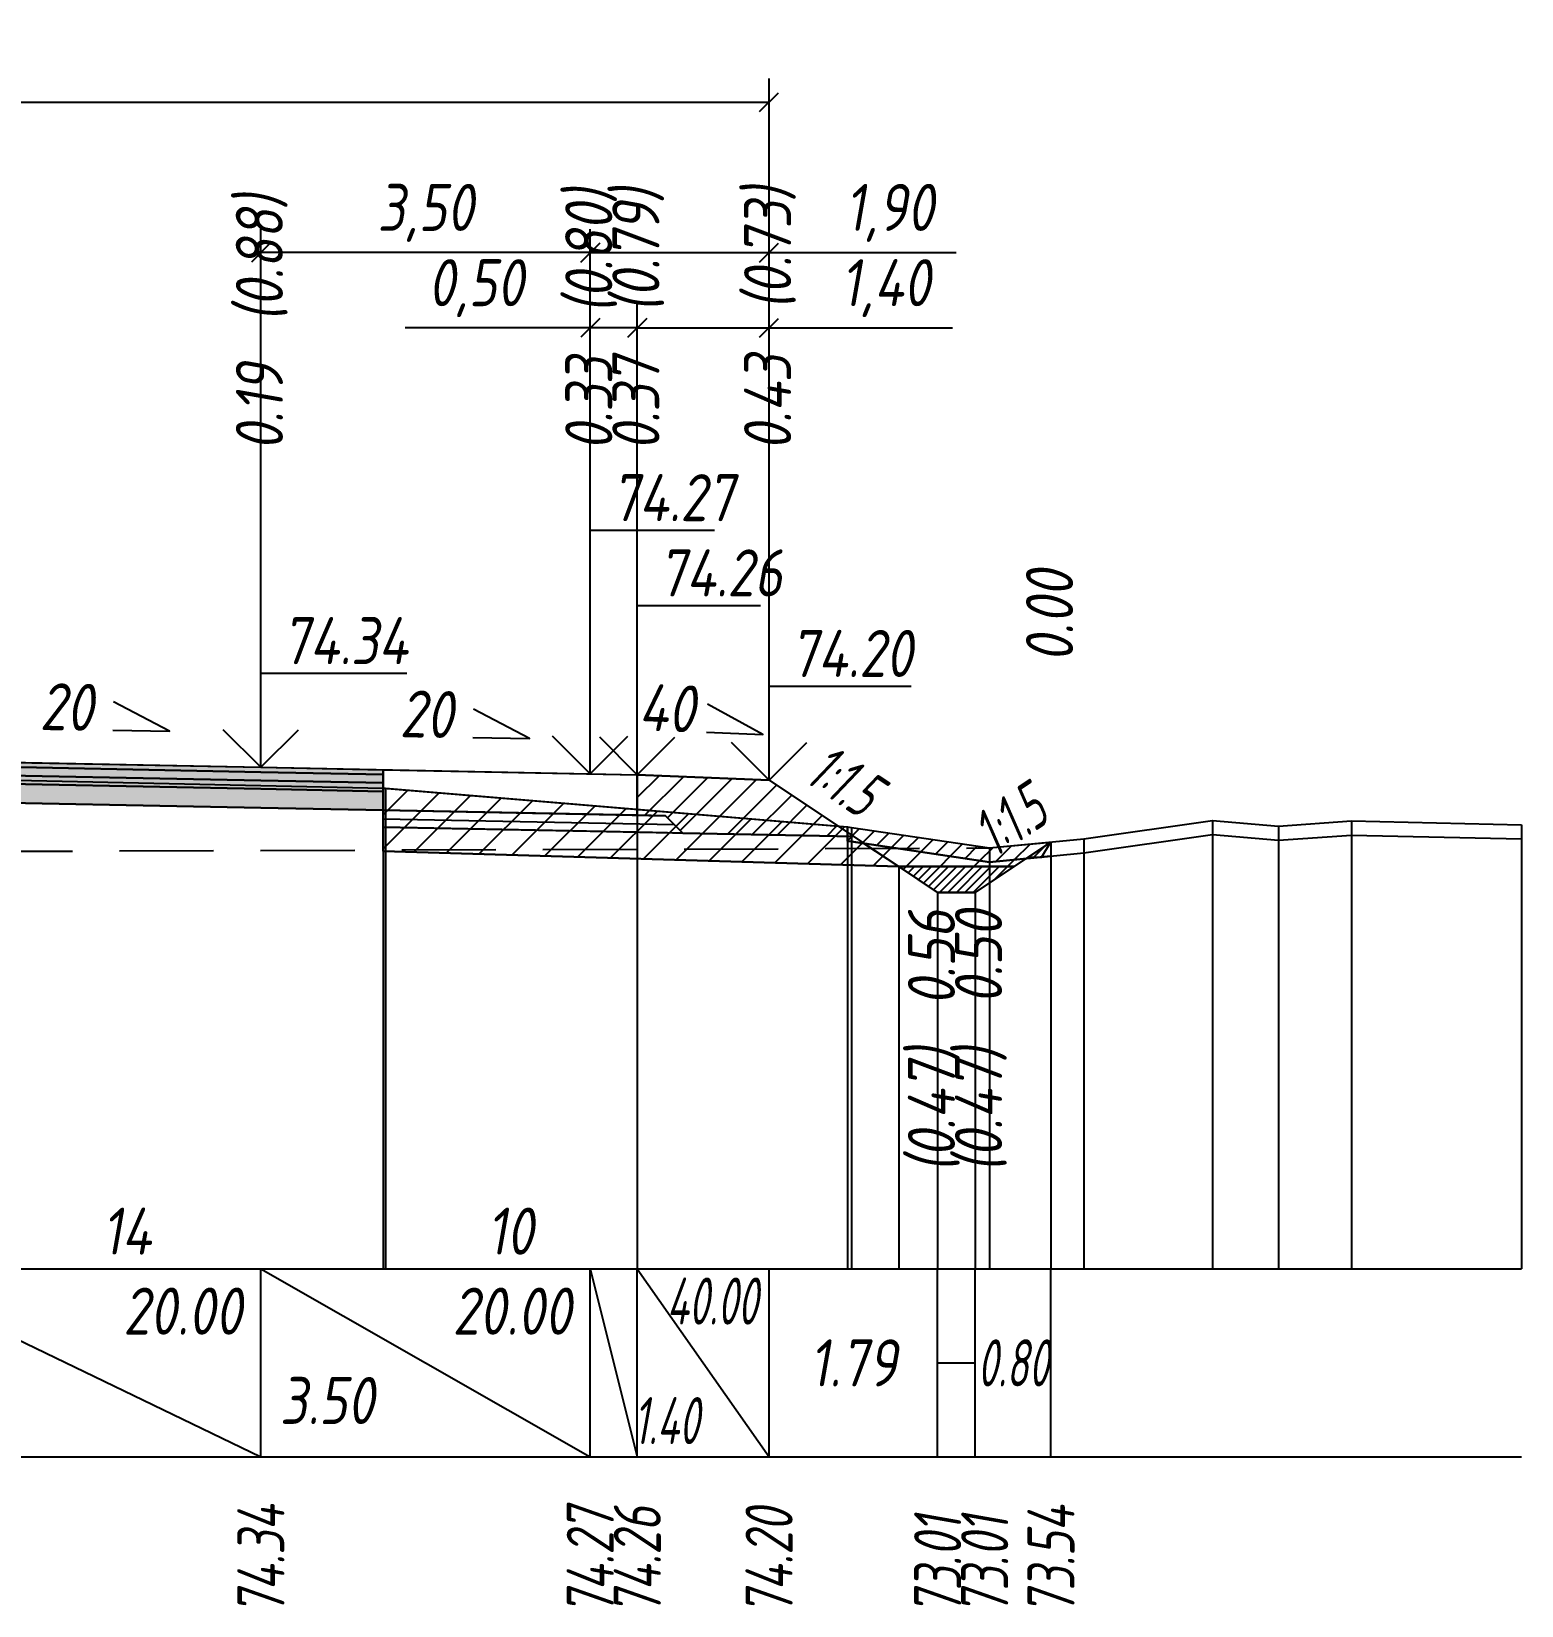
# Model space of a CAD drawing. Extents: x -717 to 1451, y -133302 to 233.
# Drawn here: x 167.3 to 246.5, y -12564.9 to -12481.2 of the extents above; entities that cross this region are included whole.
import ezdxf
from ezdxf.enums import TextEntityAlignment as Align

# ---------------------------------------------------------------- set-up
doc = ezdxf.new("R2010")
doc.units = 0
doc.linetypes.add('штриховая', pattern=[0.75, 0.5, -0.25])
for name, color, linetype in [('Интерполированный поперечник', 2, 'Continuous'), ('Код_514', 1, 'Continuous'), ('Контур_0', 7, 'Continuous'), ('Контур_2521', 7, 'Continuous'), ('Контур_2564', 7, 'Continuous'), ('Контур_2660', 7, 'Continuous'), ('Контур_2665', 7, 'Continuous'), ('Контур_400', 7, 'Continuous'), ('Контур_508', 7, 'Continuous'), ('Контур_512', 7, 'Continuous'), ('Контур_513', 7, 'Continuous'), ('Контур_818', 7, 'Continuous'), ('Красный поперечник', 1, 'Continuous'), ('Объём_2501', 7, 'Continuous'), ('Объём_2564', 7, 'Continuous'), ('Объём_2650', 7, 'Continuous'), ('Объём_2660', 7, 'Continuous'), ('Объём_2661', 7, 'Continuous'), ('Объём_2662', 7, 'Continuous'), ('Объём_2663', 7, 'Continuous'), ('Объём_2664', 7, 'Continuous'), ('Объём_2665', 7, 'Continuous'), ('Объём_2666', 7, 'Continuous'), ('Объём_2667', 7, 'Continuous'), ('Объём_2668', 7, 'Continuous'), ('Объём_2669', 7, 'Continuous'), ('Объём_2675', 7, 'Continuous'), ('Объём_2753', 7, 'Continuous'), ('Откосы', 7, 'Continuous'), ('Отметки покрытия', 7, 'Continuous'), ('Рабочие отметки', 7, 'Continuous'), ('Рабочие отметки доп.', 7, 'Continuous'), ('Слои выравнивания', 7, 'Continuous'), ('Таблица', 7, 'Continuous'), ('Уклоны проезжей части', 7, 'Continuous'), ('Черный поперечник', 3, 'Continuous')]:
    doc.layers.add(name, color=color, linetype=linetype)
for name, color, linetype, true_color in [('Контур_2540', 2, 'Continuous', 0xffff00), ('Контур_2560', 2, 'Continuous', 0xffff00), ('Контур_2561', 7, 'Continuous', 0xff8040), ('Контур_2562', 3, 'Continuous', 0x00ff00), ('Контур_2563', 7, 'Continuous', 0xff8000), ('Контур_2570', 7, 'Continuous', 0x80ff00), ('Контур_2725', 7, 'Continuous', 0x323232), ('Контур_2736', 4, 'Continuous', 0x00ffff), ('Контур_2737', 4, 'Continuous', 0x00ffff), ('Контур_2738', 4, 'Continuous', 0x00ffff), ('Контур_2739', 4, 'Continuous', 0x00ffff), ('Контур_2741', 4, 'Continuous', 0x00ffff), ('Контур_2742', 4, 'Continuous', 0x00ffff), ('Контур_2743', 4, 'Continuous', 0x00ffff), ('Контур_2744', 7, 'Continuous', 0xa4ffff), ('Контур_2745', 7, 'Continuous', 0xa4ffff), ('Контур_2747', 4, 'Continuous', 0x00ffff), ('Контур_2748', 4, 'Continuous', 0x00ffff), ('Контур_2749', 4, 'Continuous', 0x00ffff), ('Контур_2750', 4, 'Continuous', 0x00ffff), ('Контур_2751', 4, 'Continuous', 0x00ffff), ('Контур_2752', 4, 'Continuous', 0x00ffff), ('Контур_2760', 7, 'Continuous', 0x323232), ('Контур_2761', 7, 'Continuous', 0x323232), ('Контур_2762', 7, 'Continuous', 0x323232), ('Контур_2763', 7, 'Continuous', 0x323232), ('Контур_402', 7, 'Continuous', 0xff6464), ('Контур_703', 4, 'Continuous', 0x00ffff), ('Контур_705', 4, 'Continuous', 0x00ffff), ('Контур_707', 4, 'Continuous', 0x00ffff), ('Контур_720', 131, 'Continuous', 0xaaffff), ('Объём_2500', 7, 'Continuous', 0xc0c0c0), ('Объём_2520', 7, 'Continuous', 0x80ffff), ('Объём_2540', 2, 'Continuous', 0xffff00), ('Объём_2560', 2, 'Continuous', 0xffff00), ('Объём_2561', 7, 'Continuous', 0xff8040), ('Объём_2562', 3, 'Continuous', 0x00ff00), ('Объём_2563', 7, 'Continuous', 0xff8000), ('Объём_2570', 7, 'Continuous', 0x80ff00), ('Объём_2600', 7, 'Continuous', 0x808000), ('Объём_2620', 2, 'Continuous', 0xffff00), ('Объём_2746', 2, 'Continuous', 0xffff00)]:
    doc.layers.add(name, color=color, linetype=linetype, true_color=true_color)
doc.styles.get("Standard").update_dxf_attribs({"font": 'txt', "height": 2.5})
doc.styles.add('М', font='romand.shx', dxfattribs={"width": 0.8, "oblique": 10, "height": 2.5})
doc.dimstyles.new('ISO-25', dxfattribs={"dimtxt": 2.5, "dimasz": 2.5, "dimexe": 1.25, "dimexo": 0.625, "dimtad": 1, "dimtxsty": 'Standard', "dimcen": 2.5, "dimadec": 0, "dimazin": 0, "dimtfac": 1, "dimtmove": 0, "dimatfit": 3, "dimfxl": 1, "dimarcsym": 0})

# ---------------------------------------------------------------- blocks, each defined once
blk = doc.blocks.new('_Oblique')
at = {"color": 0, "linetype": 'ByBlock', "lineweight": -2}
blk.add_line((-0.5, -0.5), (0.5, 0.5), dxfattribs=at)
blk = doc.blocks.new('*D289')
at = {"color": 0, "lineweight": -2, "transparency": 16777216}
for p, q in [((199.482, -12520.187), (199.482, -12495.747)), ((206.482, -12520.467), (206.482, -12495.747)), ((199.482, -12496.997), (206.482, -12496.997)), ((206.482, -12496.997), (216.221, -12496.997))]:
    blk.add_line(p, q, dxfattribs=at)
at = {"layer": 'Defpoints', "color": 0, "transparency": 16777216}
for p in [(206.482, -12496.997), (199.482, -12520.812), (206.482, -12521.092)]:
    blk.add_point(p, dxfattribs=at)
at = {"color": 0, "lineweight": -2, "transparency": 16777216, "rotation": 180}
blk.add_blockref('_Oblique', (199.482, -12496.997), dxfattribs=at)
at = {"color": 0, "lineweight": -2, "transparency": 16777216}
blk.add_blockref('_Oblique', (206.482, -12496.997), dxfattribs=at)
at = {"color": 0, "transparency": 16777216, "insert": (212.68, -12494.884), "char_height": 2.5, "width": 8.75, "attachment_point": 5, "style": 'М'}
blk.add_mtext('1,40', dxfattribs=at)
blk = doc.blocks.new('*D291')
at = {"color": 0, "lineweight": -2, "transparency": 16777216}
for p, q in [((196.982, -12520.137), (196.982, -12495.747)), ((199.482, -12520.187), (199.482, -12495.747)), ((196.982, -12496.997), (187.153, -12496.997)), ((199.482, -12496.997), (196.982, -12496.997))]:
    blk.add_line(p, q, dxfattribs=at)
at = {"layer": 'Defpoints', "color": 0, "transparency": 16777216}
for p in [(199.482, -12496.997), (196.982, -12520.762), (199.482, -12520.812)]:
    blk.add_point(p, dxfattribs=at)
at = {"color": 0, "lineweight": -2, "transparency": 16777216, "rotation": 180}
blk.add_blockref('_Oblique', (196.982, -12496.997), dxfattribs=at)
at = {"color": 0, "lineweight": -2, "transparency": 16777216}
blk.add_blockref('_Oblique', (199.482, -12496.997), dxfattribs=at)
at = {"color": 0, "transparency": 16777216, "insert": (190.915, -12494.884), "char_height": 2.5, "width": 9.16667, "attachment_point": 5, "style": 'М'}
blk.add_mtext('0,50', dxfattribs=at)
blk = doc.blocks.new('*D293')
at = {"color": 0, "lineweight": -2, "transparency": 16777216}
for p, q in [((179.482, -12519.787), (179.482, -12491.747)), ((196.982, -12520.137), (196.982, -12491.747)), ((196.982, -12492.997), (179.482, -12492.997))]:
    blk.add_line(p, q, dxfattribs=at)
at = {"layer": 'Defpoints', "color": 0, "transparency": 16777216}
for p in [(179.482, -12492.997), (179.482, -12520.412), (196.982, -12520.762)]:
    blk.add_point(p, dxfattribs=at)
at = {"color": 0, "lineweight": -2, "transparency": 16777216, "rotation": 180}
blk.add_blockref('_Oblique', (179.482, -12492.997), dxfattribs=at)
at = {"color": 0, "lineweight": -2, "transparency": 16777216}
blk.add_blockref('_Oblique', (196.982, -12492.997), dxfattribs=at)
at = {"color": 0, "transparency": 16777216, "insert": (188.232, -12490.884), "char_height": 2.5, "width": 9.58333, "attachment_point": 5, "style": 'М'}
blk.add_mtext('3,50', dxfattribs=at)
blk = doc.blocks.new('*D294')
at = {"color": 0, "lineweight": -2, "transparency": 16777216}
for p, q in [((196.982, -12520.137), (196.982, -12491.747)), ((206.482, -12520.467), (206.482, -12491.747)), ((196.982, -12492.997), (206.482, -12492.997)), ((206.482, -12492.997), (216.427, -12492.997))]:
    blk.add_line(p, q, dxfattribs=at)
at = {"layer": 'Defpoints', "color": 0, "transparency": 16777216}
for p in [(196.982, -12492.997), (196.982, -12520.762), (206.482, -12521.092)]:
    blk.add_point(p, dxfattribs=at)
at = {"color": 0, "lineweight": -2, "transparency": 16777216, "rotation": 180}
blk.add_blockref('_Oblique', (196.982, -12492.997), dxfattribs=at)
at = {"color": 0, "lineweight": -2, "transparency": 16777216}
blk.add_blockref('_Oblique', (206.482, -12492.997), dxfattribs=at)
at = {"color": 0, "transparency": 16777216, "insert": (212.887, -12490.884), "char_height": 2.5, "width": 8.75, "attachment_point": 5, "style": 'М'}
blk.add_mtext('1,90', dxfattribs=at)
blk = doc.blocks.new('*D296')
at = {"color": 0, "lineweight": -2, "transparency": 16777216}
for p, q in [((110.982, -12520.467), (110.982, -12483.747)), ((206.482, -12520.467), (206.482, -12483.747)), ((110.982, -12484.997), (206.482, -12484.997))]:
    blk.add_line(p, q, dxfattribs=at)
at = {"layer": 'Defpoints', "color": 0, "transparency": 16777216}
for p in [(206.482, -12484.997), (110.982, -12521.092), (206.482, -12521.092)]:
    blk.add_point(p, dxfattribs=at)
at = {"color": 0, "lineweight": -2, "transparency": 16777216, "rotation": 180}
blk.add_blockref('_Oblique', (110.982, -12484.997), dxfattribs=at)
at = {"color": 0, "lineweight": -2, "transparency": 16777216}
blk.add_blockref('_Oblique', (206.482, -12484.997), dxfattribs=at)
at = {"color": 0, "transparency": 16777216, "insert": (158.732, -12482.884), "char_height": 2.5, "width": 10.41667, "attachment_point": 5, "style": 'М'}
blk.add_mtext('19,10', dxfattribs=at)

msp = doc.modelspace()

# ---------------------------------------------------------------- hatches: boundary and pattern name
at = {"layer": 'Объём_2563'}
h = msp.add_hatch(dxfattribs=at)
h.set_pattern_fill('ANSI31', color=256, scale=0.3)
h.paths.add_polyline_path([(201.901, -12523.848), (200.982, -12522.929), (199.482, -12522.899), (199.482, -12520.749), (206.482, -12521.029), (210.982, -12524.029)])
at = {"layer": 'Объём_2570'}
h = msp.add_hatch(dxfattribs=at)
h.set_pattern_fill('ANSI31', color=256, scale=0.2)
h.paths.add_polyline_path([(221.46, -12525.069), (218.198, -12525.386), (210.856, -12524.291), (210.653, -12524.268), (210.653, -12523.518), (210.856, -12523.541), (218.198, -12524.636), (221.46, -12524.319)])
at = {"layer": 'Объём_2600'}
h = msp.add_hatch(dxfattribs=at)
h.set_pattern_fill('ANSI31', color=6, scale=0.4)
h.paths.add_polyline_path([(210.653, -12523.518), (210.653, -12524.268), (210.856, -12524.291), (218.198, -12525.386), (220.143, -12525.197), (219.503, -12525.623), (213.374, -12525.623), (185.981, -12524.802), (185.981, -12521.451)])
h = msp.add_hatch(dxfattribs=at)
h.set_pattern_fill('HONEY', color=5, scale=0.3)
h.paths.add_polyline_path([(220.143, -12525.197), (221.46, -12524.319), (221.46, -12525.069)])
edge = h.paths.add_edge_path()
edge.add_line((219.503, -12525.623), (221.46, -12524.319))
at = {"layer": 'Объём_2620'}
h = msp.add_hatch(dxfattribs=at)
h.set_pattern_fill('ANSI31', color=2, scale=0.1)
h.paths.add_polyline_path([(213.374, -12525.623), (219.503, -12525.623), (217.438, -12527), (215.438, -12527)])
at = {"layer": 'Слои выравнивания'}
for color, points in [(2, [(158.732, -12519.934), (161.586, -12519.991), (179.482, -12520.349), (185.981, -12520.479), (185.981, -12520.729), (179.482, -12520.599), (161.586, -12520.241), (158.732, -12520.184)]), (3, [(158.732, -12520.184), (161.586, -12520.241), (179.482, -12520.599), (185.981, -12520.729), (185.981, -12521.179), (179.482, -12521.049), (161.586, -12520.691), (158.732, -12520.634)]), (4, [(158.732, -12520.634), (161.586, -12520.691), (179.482, -12521.049), (185.981, -12521.179), (185.981, -12521.629), (179.482, -12521.499), (161.586, -12521.141), (158.732, -12521.084)]), (5, [(158.732, -12521.084), (161.586, -12521.141), (179.482, -12521.499), (185.981, -12521.629), (185.981, -12522.629), (179.482, -12522.499), (161.586, -12522.141), (158.732, -12522.084)])]:
    msp.add_hatch(color=color, dxfattribs=at).paths.add_polyline_path(points)

# ---------------------------------------------------------------- linework, layer by layer
at = {"layer": 'Интерполированный поперечник', "linetype": 'штриховая', "ltscale": 10, "flags": 128}
msp.add_lwpolyline([(96.968, -12525.044), (218.198, -12524.636)], dxfattribs=at)
at = {"layer": 'Код_514'}
for p, q in [((158.732, -12547), (179.482, -12557)), ((179.482, -12557), (179.482, -12547)), ((179.482, -12547), (196.982, -12557)), ((196.982, -12557), (196.982, -12547)), ((196.982, -12547), (199.482, -12557)), ((199.482, -12557), (199.482, -12547)), ((199.482, -12547), (206.482, -12557)), ((206.482, -12557), (206.482, -12547)), ((215.438, -12557), (215.438, -12547)), ((217.438, -12557), (217.438, -12547)), ((221.46, -12557), (221.46, -12547)), ((215.438, -12552), (217.438, -12552))]:
    msp.add_line(p, q, dxfattribs=at)
at = {"layer": 'Контур_0', "flags": 128}
for points in [[(185.981, -12520.479), (199.482, -12520.749), (199.482, -12522.899), (185.981, -12522.629), (185.981, -12520.479), (185.981, -12520.479)], [(206.482, -12521.029), (211.924, -12524.657), (211.924, -12524.657), (211.924, -12524.657), (211.924, -12524.657), (211.924, -12524.657), (211.924, -12524.657), (211.924, -12524.657), (211.924, -12524.657), (211.924, -12524.657), (211.924, -12524.657), (211.924, -12524.657), (211.924, -12524.657), (211.924, -12524.657), (211.924, -12524.657), (215.438, -12527)], [(206.482, -12521.029), (211.924, -12524.657), (211.924, -12524.657), (211.924, -12524.657), (211.924, -12524.657), (211.924, -12524.657), (211.924, -12524.657), (211.924, -12524.657), (211.924, -12524.657), (211.924, -12524.657), (211.924, -12524.657), (211.924, -12524.657), (211.924, -12524.657), (211.924, -12524.657), (211.924, -12524.657), (215.438, -12527), (217.438, -12527), (221.46, -12524.319), (221.46, -12524.319), (221.46, -12524.319), (221.46, -12524.319), (221.46, -12524.319), (221.46, -12524.319), (221.46, -12524.319), (221.46, -12524.319), (221.46, -12524.319), (221.46, -12524.319), (221.46, -12524.319), (221.46, -12524.319), (221.46, -12524.319)], [(199.482, -12523.799), (185.981, -12523.529), (185.981, -12522.629), (200.982, -12522.929), (201.901, -12523.848), (199.482, -12523.799), (199.482, -12523.799)], [(199.482, -12522.899), (200.982, -12522.929), (201.901, -12523.848), (210.982, -12524.029)]]:
    msp.add_lwpolyline(points, dxfattribs=at)
at = {"layer": 'Контур_2521', "color": 250, "flags": 128}
msp.add_lwpolyline([(185.981, -12523.079), (201.441, -12523.388)], dxfattribs=at)
at = {"layer": 'Контур_2540', "flags": 128}
msp.add_lwpolyline([(196.982, -12523.749), (210.982, -12524.029), (213.374, -12525.623), (185.981, -12524.802), (185.981, -12523.529), (196.982, -12523.749), (196.982, -12523.749)], dxfattribs=at)
at = {"layer": 'Контур_2560', "flags": 128}
msp.add_lwpolyline([(199.482, -12520.749), (206.482, -12521.029), (206.482, -12521.029), (206.482, -12521.029)], dxfattribs=at)
at = {"layer": 'Контур_2561', "flags": 128}
msp.add_lwpolyline([(199.482, -12520.749), (199.482, -12520.749), (206.482, -12521.029), (206.482, -12521.029), (199.482, -12520.749)], dxfattribs=at)
at = {"layer": 'Контур_2562', "flags": 128}
msp.add_lwpolyline([(206.482, -12521.029), (206.482, -12521.029), (206.482, -12521.029), (206.482, -12521.029), (206.482, -12521.029)], dxfattribs=at)
at = {"layer": 'Контур_2563', "flags": 128}
msp.add_lwpolyline([(201.901, -12523.848), (200.982, -12522.929), (199.482, -12522.899), (199.482, -12520.749), (206.482, -12521.029), (210.982, -12524.029), (201.901, -12523.848), (201.901, -12523.848)], dxfattribs=at)
at = {"layer": 'Контур_2564', "flags": 128}
msp.add_lwpolyline([(199.482, -12520.749), (206.482, -12521.029)], dxfattribs=at)
at = {"layer": 'Контур_2570', "flags": 128}
msp.add_lwpolyline([(80, -12526.641), (84.879, -12526.496), (91.228, -12526.034), (96.968, -12525.794), (96.968, -12525.794), (100.833, -12524.87), (115.691, -12523.612), (115.691, -12522.862), (136.73, -12521.321), (137.084, -12521.316), (158.732, -12520.972), (161.586, -12520.927), (185.981, -12521.451), (186.096, -12521.461), (210.653, -12523.518), (210.653, -12524.268), (210.856, -12524.291), (218.198, -12525.386), (218.198, -12525.386), (223.211, -12524.899), (230.043, -12523.92), (233.548, -12524.22), (237.42, -12523.949), (246.46, -12524.157)], dxfattribs=at)
at = {"layer": 'Контур_2660', "flags": 128}
msp.add_lwpolyline([(185.981, -12524.802), (213.374, -12525.623)], dxfattribs=at)
at = {"layer": 'Контур_2665', "flags": 128}
msp.add_lwpolyline([(206.482, -12521.029), (206.482, -12521.029)], dxfattribs=at)
at = {"layer": 'Контур_2725', "flags": 128}
msp.add_lwpolyline([(136.73, -12522.524), (137.084, -12522.517), (137.982, -12522.499), (158.732, -12522.084), (161.586, -12522.141), (179.482, -12522.499), (185.981, -12522.629)], dxfattribs=at)
at = {"layer": 'Контур_2736', "flags": 128}
for points in [[(206.482, -12521.029), (211.924, -12524.657)], [(211.924, -12524.657), (215.438, -12527)]]:
    msp.add_lwpolyline(points, dxfattribs=at)
at = {"layer": 'Контур_2737', "flags": 128}
msp.add_lwpolyline([(211.924, -12524.657), (211.924, -12524.657)], dxfattribs=at)
at = {"layer": 'Контур_2738', "flags": 128}
msp.add_lwpolyline([(211.924, -12524.657), (211.924, -12524.657)], dxfattribs=at)
at = {"layer": 'Контур_2739', "flags": 128}
msp.add_lwpolyline([(211.924, -12524.657), (211.924, -12524.657)], dxfattribs=at)
at = {"layer": 'Контур_2741', "flags": 128}
msp.add_lwpolyline([(221.46, -12524.319), (221.46, -12524.319)], dxfattribs=at)
at = {"layer": 'Контур_2742', "flags": 128}
msp.add_lwpolyline([(221.46, -12524.319), (221.46, -12524.319)], dxfattribs=at)
at = {"layer": 'Контур_2743', "flags": 128}
msp.add_lwpolyline([(221.46, -12524.319), (221.46, -12524.319)], dxfattribs=at)
at = {"layer": 'Контур_2744', "flags": 128}
msp.add_lwpolyline([(221.46, -12524.319), (221.46, -12524.319)], dxfattribs=at)
msp.add_lwpolyline([(221.46, -12524.319), (221.46, -12524.319)], dxfattribs=at)
msp.add_lwpolyline([(221.46, -12524.319), (221.46, -12524.319)], dxfattribs=at)
msp.add_lwpolyline([(221.46, -12524.319), (221.46, -12524.319)], dxfattribs=at)
msp.add_lwpolyline([(221.46, -12524.319), (221.46, -12524.319)], dxfattribs=at)
msp.add_lwpolyline([(221.46, -12524.319), (221.46, -12524.319)], dxfattribs=at)
at = {"layer": 'Контур_2745', "flags": 128}
msp.add_lwpolyline([(211.924, -12524.657), (211.924, -12524.657)], dxfattribs=at)
msp.add_lwpolyline([(211.924, -12524.657), (211.924, -12524.657)], dxfattribs=at)
msp.add_lwpolyline([(211.924, -12524.657), (211.924, -12524.657)], dxfattribs=at)
msp.add_lwpolyline([(211.924, -12524.657), (211.924, -12524.657)], dxfattribs=at)
msp.add_lwpolyline([(211.924, -12524.657), (211.924, -12524.657)], dxfattribs=at)
msp.add_lwpolyline([(211.924, -12524.657), (211.924, -12524.657)], dxfattribs=at)
at = {"layer": 'Контур_2747', "flags": 128}
msp.add_lwpolyline([(211.924, -12524.657), (211.924, -12524.657)], dxfattribs=at)
at = {"layer": 'Контур_2748', "flags": 128}
msp.add_lwpolyline([(211.924, -12524.657), (211.924, -12524.657)], dxfattribs=at)
at = {"layer": 'Контур_2749', "flags": 128}
msp.add_lwpolyline([(211.924, -12524.657), (211.924, -12524.657)], dxfattribs=at)
at = {"layer": 'Контур_2750', "flags": 128}
msp.add_lwpolyline([(221.46, -12524.319), (221.46, -12524.319)], dxfattribs=at)
at = {"layer": 'Контур_2751', "flags": 128}
msp.add_lwpolyline([(221.46, -12524.319), (221.46, -12524.319)], dxfattribs=at)
at = {"layer": 'Контур_2752', "flags": 128}
msp.add_lwpolyline([(221.46, -12524.319), (221.46, -12524.319)], dxfattribs=at)
at = {"layer": 'Контур_2760', "flags": 128}
msp.add_lwpolyline([(136.73, -12520.374), (137.084, -12520.367), (137.982, -12520.349), (158.732, -12519.934), (161.586, -12519.991), (179.482, -12520.349), (185.981, -12520.479)], dxfattribs=at)
at = {"layer": 'Контур_2761', "flags": 128}
msp.add_lwpolyline([(136.73, -12520.624), (137.084, -12520.617), (137.982, -12520.599), (158.732, -12520.184), (161.586, -12520.241), (179.482, -12520.599), (185.981, -12520.729)], dxfattribs=at)
at = {"layer": 'Контур_2762', "flags": 128}
msp.add_lwpolyline([(136.73, -12521.074), (137.084, -12521.067), (137.982, -12521.049), (158.732, -12520.634), (161.586, -12520.691), (179.482, -12521.049), (185.981, -12521.179)], dxfattribs=at)
at = {"layer": 'Контур_2763', "flags": 128}
msp.add_lwpolyline([(136.73, -12521.524), (137.084, -12521.517), (137.982, -12521.499), (158.732, -12521.084), (161.586, -12521.141), (179.482, -12521.499), (185.981, -12521.629)], dxfattribs=at)
at = {"layer": 'Контур_400', "flags": 128}
msp.add_lwpolyline([(158.732, -12519.934), (179.482, -12520.349), (196.982, -12520.699), (196.982, -12520.699), (196.982, -12520.699), (196.982, -12520.699), (196.982, -12520.699), (196.982, -12520.699), (199.482, -12520.749)], dxfattribs=at)
at = {"layer": 'Контур_402', "flags": 128}
msp.add_lwpolyline([(105, -12525.596), (136.73, -12524.644), (136.73, -12522.524), (158.732, -12522.084), (185.981, -12522.629), (185.981, -12524.802), (213.374, -12525.623)], dxfattribs=at)
at = {"layer": 'Контур_508', "flags": 128}
msp.add_lwpolyline([(105, -12525.596), (136.73, -12524.644), (136.73, -12522.524), (158.732, -12522.084), (185.981, -12522.629), (185.981, -12524.802), (213.374, -12525.623), (215.438, -12527), (217.438, -12527), (221.46, -12524.319)], dxfattribs=at)
at = {"layer": 'Контур_512', "flags": 128}
msp.add_lwpolyline([(185.981, -12524.802), (213.374, -12525.623), (215.438, -12527), (217.438, -12527), (221.46, -12524.319)], dxfattribs=at)
at = {"layer": 'Контур_513', "flags": 128}
msp.add_lwpolyline([(105, -12525.596), (136.73, -12524.644), (136.73, -12522.524), (158.732, -12522.084), (185.981, -12522.629), (185.981, -12524.802), (213.374, -12525.623), (215.438, -12527), (217.438, -12527), (221.46, -12524.319)], dxfattribs=at)
at = {"layer": 'Контур_703', "flags": 128}
msp.add_lwpolyline([(206.482, -12521.029), (211.924, -12524.657)], dxfattribs=at)
at = {"layer": 'Контур_705', "flags": 128}
msp.add_lwpolyline([(211.924, -12524.657), (211.924, -12524.657)], dxfattribs=at)
at = {"layer": 'Контур_707', "flags": 128}
msp.add_lwpolyline([(217.438, -12527), (221.46, -12524.319)], dxfattribs=at)
at = {"layer": 'Контур_720', "flags": 128}
msp.add_lwpolyline([(215.438, -12527), (217.438, -12527)], dxfattribs=at)
at = {"layer": 'Контур_818', "flags": 128}
msp.add_lwpolyline([(105, -12524.517), (115.691, -12523.612), (115.691, -12522.862), (136.73, -12521.321), (137.084, -12521.316), (158.732, -12520.972), (161.586, -12520.927), (185.981, -12521.451), (186.096, -12521.461), (210.653, -12523.518), (210.653, -12524.268), (210.856, -12524.291), (218.198, -12525.386), (218.198, -12525.386), (221.46, -12525.069)], dxfattribs=at)
at = {"layer": 'Красный поперечник'}
for p, q in [((158.732, -12519.934), (179.482, -12520.349)), ((179.482, -12520.349), (196.982, -12520.699)), ((196.982, -12520.699), (199.482, -12520.749)), ((199.482, -12520.749), (206.482, -12521.029)), ((206.482, -12521.029), (215.438, -12527)), ((217.438, -12527), (221.46, -12524.319)), ((221.46, -12524.319), (221.46, -12547)), ((185.981, -12524.802), (185.981, -12547)), ((213.374, -12525.623), (213.374, -12547)), ((215.438, -12527), (215.438, -12547)), ((215.438, -12527), (217.438, -12527)), ((217.438, -12527), (217.438, -12547))]:
    msp.add_line(p, q, dxfattribs=at)
at = {"layer": 'Объём_2500', "flags": 128}
msp.add_lwpolyline([(185.981, -12520.479), (199.482, -12520.749), (199.482, -12522.899), (185.981, -12522.629), (185.981, -12520.479), (185.981, -12520.479)], dxfattribs=at)
at = {"layer": 'Объём_2501', "flags": 128}
msp.add_lwpolyline([(158.732, -12519.934), (179.482, -12520.349), (196.982, -12520.699), (196.982, -12520.699), (196.982, -12520.699), (196.982, -12520.699), (196.982, -12520.699), (196.982, -12520.699), (199.482, -12520.749)], dxfattribs=at)
at = {"layer": 'Объём_2520', "color": 250, "flags": 128}
msp.add_lwpolyline([(199.482, -12523.799), (185.981, -12523.529), (185.981, -12522.629), (200.982, -12522.929), (201.901, -12523.848), (199.482, -12523.799), (199.482, -12523.799)], dxfattribs=at)
at = {"layer": 'Объём_2540', "flags": 128}
msp.add_lwpolyline([(196.982, -12523.749), (210.982, -12524.029), (213.374, -12525.623), (185.981, -12524.802), (185.981, -12523.529), (196.982, -12523.749), (196.982, -12523.749)], dxfattribs=at)
at = {"layer": 'Объём_2560', "flags": 128}
msp.add_lwpolyline([(199.482, -12520.749), (206.482, -12521.029), (206.482, -12521.029), (206.482, -12521.029)], dxfattribs=at)
at = {"layer": 'Объём_2561', "flags": 128}
msp.add_lwpolyline([(199.482, -12520.749), (199.482, -12520.749), (206.482, -12521.029), (206.482, -12521.029), (199.482, -12520.749)], dxfattribs=at)
at = {"layer": 'Объём_2562', "flags": 128}
msp.add_lwpolyline([(206.482, -12521.029), (206.482, -12521.029), (206.482, -12521.029), (206.482, -12521.029), (206.482, -12521.029)], dxfattribs=at)
at = {"layer": 'Объём_2563', "color": 250, "flags": 128}
msp.add_lwpolyline([(201.901, -12523.848), (200.982, -12522.929), (199.482, -12522.899), (199.482, -12520.749), (206.482, -12521.029), (210.982, -12524.029), (201.901, -12523.848), (201.901, -12523.848)], dxfattribs=at)
at = {"layer": 'Объём_2564', "flags": 128}
msp.add_lwpolyline([(199.482, -12520.749), (206.482, -12521.029)], dxfattribs=at)
at = {"layer": 'Объём_2570', "flags": 128}
msp.add_lwpolyline([(221.46, -12525.069), (218.198, -12525.386), (210.856, -12524.291), (210.653, -12524.268), (210.653, -12523.518), (210.856, -12523.541), (218.198, -12524.636), (221.46, -12524.319), (221.46, -12525.069), (221.46, -12525.069)], dxfattribs=at)
at = {"layer": 'Объём_2600', "color": 5, "flags": 128}
msp.add_lwpolyline([(220.143, -12525.197), (221.46, -12524.319), (221.46, -12525.069), (220.143, -12525.197), (220.143, -12525.197)], dxfattribs=at)
at = {"layer": 'Объём_2620', "flags": 128}
msp.add_lwpolyline([(213.374, -12525.623), (219.503, -12525.623), (217.438, -12527), (215.438, -12527), (213.374, -12525.623), (213.374, -12525.623)], dxfattribs=at)
at = {"layer": 'Объём_2650', "color": 6, "flags": 128}
msp.add_lwpolyline([(210.653, -12523.518), (210.653, -12524.268), (210.856, -12524.291), (218.198, -12525.386), (220.143, -12525.197), (219.503, -12525.623), (213.374, -12525.623), (185.981, -12524.802), (185.981, -12521.451), (210.653, -12523.518), (210.653, -12523.518)], dxfattribs=at)
at = {"layer": 'Объём_2660', "flags": 128}
msp.add_lwpolyline([(185.981, -12524.802), (213.374, -12525.623)], dxfattribs=at)
at = {"layer": 'Объём_2661', "flags": 128}
msp.add_lwpolyline([(206.482, -12521.029), (211.924, -12524.657), (213.374, -12525.623)], dxfattribs=at)
at = {"layer": 'Объём_2662', "flags": 128}
msp.add_lwpolyline([(219.503, -12525.623), (221.46, -12524.319)], dxfattribs=at)
at = {"layer": 'Объём_2663', "flags": 128}
for points in [[(213.374, -12525.623), (215.438, -12527)], [(217.438, -12527), (219.503, -12525.623)]]:
    msp.add_lwpolyline(points, dxfattribs=at)
at = {"layer": 'Объём_2664', "flags": 128}
msp.add_lwpolyline([(215.438, -12527), (217.438, -12527)], dxfattribs=at)
at = {"layer": 'Объём_2665', "flags": 128}
msp.add_lwpolyline([(206.482, -12521.029), (206.482, -12521.029)], dxfattribs=at)
at = {"layer": 'Объём_2666', "flags": 128}
for points in [[(206.482, -12521.029), (211.924, -12524.657)], [(211.924, -12524.657), (213.374, -12525.623)]]:
    msp.add_lwpolyline(points, dxfattribs=at)
at = {"layer": 'Объём_2667', "flags": 128}
for points in [[(221.46, -12524.319), (221.46, -12524.319)], [(211.924, -12524.657), (211.924, -12524.657)]]:
    msp.add_lwpolyline(points, dxfattribs=at)
at = {"layer": 'Объём_2668', "flags": 128}
for points in [[(221.46, -12524.319), (221.46, -12524.319)], [(211.924, -12524.657), (211.924, -12524.657)]]:
    msp.add_lwpolyline(points, dxfattribs=at)
at = {"layer": 'Объём_2669', "flags": 128}
for points in [[(221.46, -12524.319), (221.46, -12524.319)], [(211.924, -12524.657), (211.924, -12524.657)]]:
    msp.add_lwpolyline(points, dxfattribs=at)
at = {"layer": 'Объём_2675', "flags": 128}
for points in [[(221.46, -12524.319), (221.46, -12524.319)], [(221.46, -12524.319), (221.46, -12524.319)], [(221.46, -12524.319), (221.46, -12524.319)], [(221.46, -12524.319), (221.46, -12524.319)], [(221.46, -12524.319), (221.46, -12524.319)], [(221.46, -12524.319), (221.46, -12524.319)], [(211.924, -12524.657), (211.924, -12524.657)], [(211.924, -12524.657), (211.924, -12524.657)], [(211.924, -12524.657), (211.924, -12524.657)], [(211.924, -12524.657), (211.924, -12524.657)], [(211.924, -12524.657), (211.924, -12524.657)], [(211.924, -12524.657), (211.924, -12524.657)]]:
    msp.add_lwpolyline(points, dxfattribs=at)
at = {"layer": 'Объём_2746', "flags": 128}
msp.add_lwpolyline([(213.374, -12525.623), (185.981, -12524.802), (185.981, -12521.451), (210.153, -12523.476), (210.653, -12523.81), (210.653, -12524.268), (210.856, -12524.291), (211.525, -12524.391), (213.374, -12525.623), (213.374, -12525.623)], dxfattribs=at)
at = {"layer": 'Объём_2753', "flags": 128}
msp.add_lwpolyline([(185.981, -12520.479), (185.981, -12520.479)], dxfattribs=at)
at = {"layer": 'Откосы', "color": 1, "flags": 128}
for points in [[(171.62, -12518.375), (174.62, -12518.435), (171.65, -12516.875)], [(203.156, -12518.483), (206.154, -12518.603), (203.216, -12516.985)], [(190.745, -12518.757), (193.745, -12518.817), (190.775, -12517.258)]]:
    msp.add_lwpolyline(points, dxfattribs=at)
at = {"layer": 'Отметки покрытия', "color": 1}
for p, q in [((196.982, -12520.699), (196.982, -12507.749)), ((196.982, -12507.749), (203.582, -12507.749)), ((199.482, -12520.749), (199.482, -12511.749)), ((199.482, -12511.749), (206.032, -12511.749)), ((179.482, -12520.349), (179.482, -12515.349)), ((179.482, -12515.349), (187.232, -12515.349)), ((206.482, -12521.029), (206.482, -12516.029)), ((206.482, -12516.029), (214.032, -12516.029)), ((179.482, -12520.349), (177.482, -12518.349)), ((179.482, -12520.349), (181.482, -12518.349)), ((196.982, -12520.699), (194.982, -12518.699)), ((196.982, -12520.699), (198.982, -12518.699)), ((199.482, -12520.749), (197.482, -12518.749)), ((199.482, -12520.749), (201.482, -12518.749)), ((206.482, -12521.029), (204.482, -12519.029)), ((206.482, -12521.029), (208.482, -12519.029))]:
    msp.add_line(p, q, dxfattribs=at)
at = {"layer": 'Слои выравнивания'}
for p, q in [((185.981, -12520.479), (185.981, -12547)), ((199.482, -12520.749), (199.482, -12547))]:
    msp.add_line(p, q, dxfattribs=at)
at = {"layer": 'Слои выравнивания', "color": 2, "flags": 128}
msp.add_lwpolyline([(158.732, -12519.934), (161.586, -12519.991), (179.482, -12520.349), (185.981, -12520.479), (185.981, -12520.729), (179.482, -12520.599), (161.586, -12520.241), (158.732, -12520.184)], close=True, dxfattribs=at)
at = {"layer": 'Слои выравнивания', "color": 3, "flags": 128}
msp.add_lwpolyline([(158.732, -12520.184), (161.586, -12520.241), (179.482, -12520.599), (185.981, -12520.729), (185.981, -12521.179), (179.482, -12521.049), (161.586, -12520.691), (158.732, -12520.634)], close=True, dxfattribs=at)
at = {"layer": 'Слои выравнивания', "color": 4, "flags": 128}
msp.add_lwpolyline([(158.732, -12520.634), (161.586, -12520.691), (179.482, -12521.049), (185.981, -12521.179), (185.981, -12521.629), (179.482, -12521.499), (161.586, -12521.141), (158.732, -12521.084)], close=True, dxfattribs=at)
at = {"layer": 'Слои выравнивания', "color": 5, "flags": 128}
msp.add_lwpolyline([(158.732, -12521.084), (161.586, -12521.141), (179.482, -12521.499), (185.981, -12521.629), (185.981, -12522.629), (179.482, -12522.499), (161.586, -12522.141), (158.732, -12522.084)], close=True, dxfattribs=at)
at = {"layer": 'Таблица'}
for p, q in [((80, -12547), (246.46, -12547)), ((80, -12557), (246.46, -12557))]:
    msp.add_line(p, q, dxfattribs=at)
at = {"layer": 'Черный поперечник', "color": 7}
for p, q in [((185.981, -12521.451), (185.981, -12547)), ((186.096, -12521.461), (186.096, -12547)), ((210.653, -12523.518), (210.653, -12547)), ((210.856, -12523.541), (210.856, -12547)), ((230.043, -12523.17), (230.043, -12547)), ((233.548, -12523.47), (233.548, -12547)), ((237.42, -12523.199), (237.42, -12547)), ((246.46, -12523.407), (246.46, -12547)), ((223.211, -12524.149), (223.211, -12547)), ((218.198, -12524.636), (218.198, -12547))]:
    msp.add_line(p, q, dxfattribs=at)
at = {"layer": 'Черный поперечник', "flags": 128}
msp.add_lwpolyline([(80, -12525.891), (84.879, -12525.746), (91.228, -12525.284), (96.968, -12525.044), (100.833, -12524.12), (115.691, -12522.862), (136.73, -12521.321), (137.084, -12521.316), (158.732, -12520.972), (161.586, -12520.927), (185.981, -12521.451), (186.096, -12521.461), (210.653, -12523.518), (210.856, -12523.541), (218.198, -12524.636), (223.211, -12524.149), (230.043, -12523.17), (233.548, -12523.47), (237.42, -12523.199), (246.46, -12523.407)], dxfattribs=at)

# ---------------------------------------------------------------- texts
at = {"layer": 'Код_514', "style": 'М', "oblique": 10}
for s, width, p in [('40.00', 0.6, (205.883, -12547.466)), ('20.00', 0.8, (178.482, -12548)), ('20.00', 0.8, (195.982, -12548))]:
    msp.add_text(s, height=2.5, dxfattribs=dict(at, width=width)).set_placement(p, align=Align.TOP_RIGHT)
for s, width, p in [('1.79', 0.8, (210.96, -12552)), ('0.80', 0.6, (219.449, -12552))]:
    msp.add_text(s, height=2.5, dxfattribs=dict(at, width=width)).set_placement(p, align=Align.MIDDLE_CENTER)
for s, width, p in [('3.50', 0.8, (180.482, -12556)), ('1.40', 0.6, (199.28, -12557.068))]:
    msp.add_text(s, height=2.5, dxfattribs=dict(at, width=width)).set_placement(p, align=Align.BOTTOM_LEFT)
at = {"layer": 'Код_514', "style": 'М', "oblique": 10, "width": 0.7}
for s, p in [('74.34', (179.482, -12565.382)), ('74.27', (196.982, -12565.382)), ('74.26', (199.482, -12565.382)), ('74.20', (206.482, -12565.382)), ('73.54', (221.46, -12565.382)), ('73.01', (215.438, -12565.382)), ('73.01', (217.938, -12565.382))]:
    msp.add_text(s, height=2.5, rotation=90, dxfattribs=at).set_placement(p, align=Align.MIDDLE_LEFT)
at = {"layer": 'Отметки покрытия', "color": 1, "style": 'М', "oblique": 10, "width": 0.8}
for s, p in [('74.27', (198.123, -12508.018)), ('74.26', (200.623, -12512.018)), ('74.34', (180.623, -12515.618)), ('74.20', (207.623, -12516.298))]:
    msp.add_text(s, height=2.5, dxfattribs=at).set_placement(p, align=Align.BOTTOM_LEFT)
at = {"layer": 'Рабочие отметки', "color": 1, "style": 'М', "oblique": 10, "width": 0.8}
for s, p in [('0.33', (196.904, -12503.499)), ('0.37', (199.404, -12503.499)), ('0.43', (206.404, -12503.499)), ('0.19', (179.404, -12503.499)), ('0.00', (221.382, -12514.75))]:
    msp.add_text(s, height=2.5, rotation=90, dxfattribs=at).set_placement(p, align=Align.MIDDLE_LEFT)
for s, p in [('0.50', (217.61, -12527.931)), ('0.56', (215.11, -12527.931))]:
    msp.add_text(s, height=2.5, rotation=90, dxfattribs=at).set_placement(p, align=Align.MIDDLE_RIGHT)
at = {"layer": 'Рабочие отметки доп.', "color": 1, "style": 'М', "oblique": 10, "width": 0.8}
for s, p in [('(0.79)', (199.404, -12496.149)), ('(0.73)', (206.404, -12495.999)), ('(0.88)', (179.404, -12496.649)), ('(0.80)', (196.904, -12496.199))]:
    msp.add_text(s, height=2.5, rotation=90, dxfattribs=at).set_placement(p, align=Align.MIDDLE_LEFT)
for p in [(215.11, -12535.231), (217.61, -12535.231)]:
    msp.add_text('(0.47)', height=2.5, rotation=90, dxfattribs=at).set_placement(p, align=Align.MIDDLE_RIGHT)
at = {"layer": 'Слои выравнивания', "style": 'М', "oblique": 10, "width": 0.8}
for s, p in [('14', (172.357, -12547)), ('10', (192.732, -12547))]:
    msp.add_text(s, height=2.5, dxfattribs=at).set_placement(p, align=Align.BOTTOM_CENTER)
at = {"layer": 'Уклоны проезжей части', "color": 1, "style": 'М', "oblique": 10}
for s, rotation, width, p in [('20', 358.85423, 0.8, (169.127, -12519.142)), ('40', 357.70938, 0.8, (200.991, -12519.2)), ('20', 358.85423, 0.8, (188.252, -12519.524)), ('1:1.5', 326.30994, 0.6, (209.403, -12522.716)), ('1:1.5', 33.69007, 0.6, (220.397, -12524.807))]:
    msp.add_text(s, height=2.5, rotation=rotation, dxfattribs=dict(at, width=width)).set_placement(p, align=Align.BOTTOM_CENTER)

# ---------------------------------------------------------------- dimensions: what is measured, and where the dimension line sits
at = {"color": 5}
dim = msp.add_linear_dim(base=(206.482, -12484.997), p1=(110.982, -12521.092), p2=(206.482, -12521.092), angle=180, dimstyle='ISO-25', override={"dimasz": 1, "dimlfac": 0.2, "dimzin": 0, "dimtxsty": 'М', "dimblk1": 'Oblique', "dimblk2": 'Oblique', "dimsah": 1}, dxfattribs=at)
dim.commit()
dim.dimension.update_dxf_attribs({"geometry": '*D296', "text_midpoint": (158.732, -12482.884)})
dim = msp.add_linear_dim(base=(179.482, -12492.997), p1=(196.982, -12520.762), p2=(179.482, -12520.412), dimstyle='ISO-25', override={"dimasz": 1, "dimlfac": 0.2, "dimzin": 0, "dimtxsty": 'М', "dimblk1": 'Oblique', "dimblk2": 'Oblique', "dimsah": 1}, dxfattribs=at)
dim.commit()
dim.dimension.update_dxf_attribs({"geometry": '*D293', "text_midpoint": (188.232, -12490.884)})
dim = msp.add_linear_dim(base=(196.982, -12492.997), p1=(206.482, -12521.092), p2=(196.982, -12520.762), dimstyle='ISO-25', override={"dimasz": 1, "dimlfac": 0.2, "dimzin": 0, "dimtxsty": 'М', "dimblk1": 'Oblique', "dimblk2": 'Oblique', "dimsah": 1}, dxfattribs=at)
dim.commit()
dim.dimension.update_dxf_attribs({"geometry": '*D294', "text_midpoint": (212.887, -12492.997), "dimtype": 160})
for base, p1, p2, picture, middle in [((199.482, -12496.997), (196.982, -12520.762), (199.482, -12520.812), '*D291', (190.915, -12496.997)), ((206.482, -12496.997), (199.482, -12520.812), (206.482, -12521.092), '*D289', (212.68, -12496.997))]:
    dim = msp.add_linear_dim(base=base, p1=p1, p2=p2, angle=180, dimstyle='ISO-25', override={"dimasz": 1, "dimlfac": 0.2, "dimzin": 0, "dimtxsty": 'М', "dimblk1": 'Oblique', "dimblk2": 'Oblique', "dimsah": 1}, dxfattribs=at)
    dim.commit()
    dim.dimension.update_dxf_attribs({"geometry": picture, "text_midpoint": middle, "dimtype": 160})

doc.saveas('drawing.dxf')
